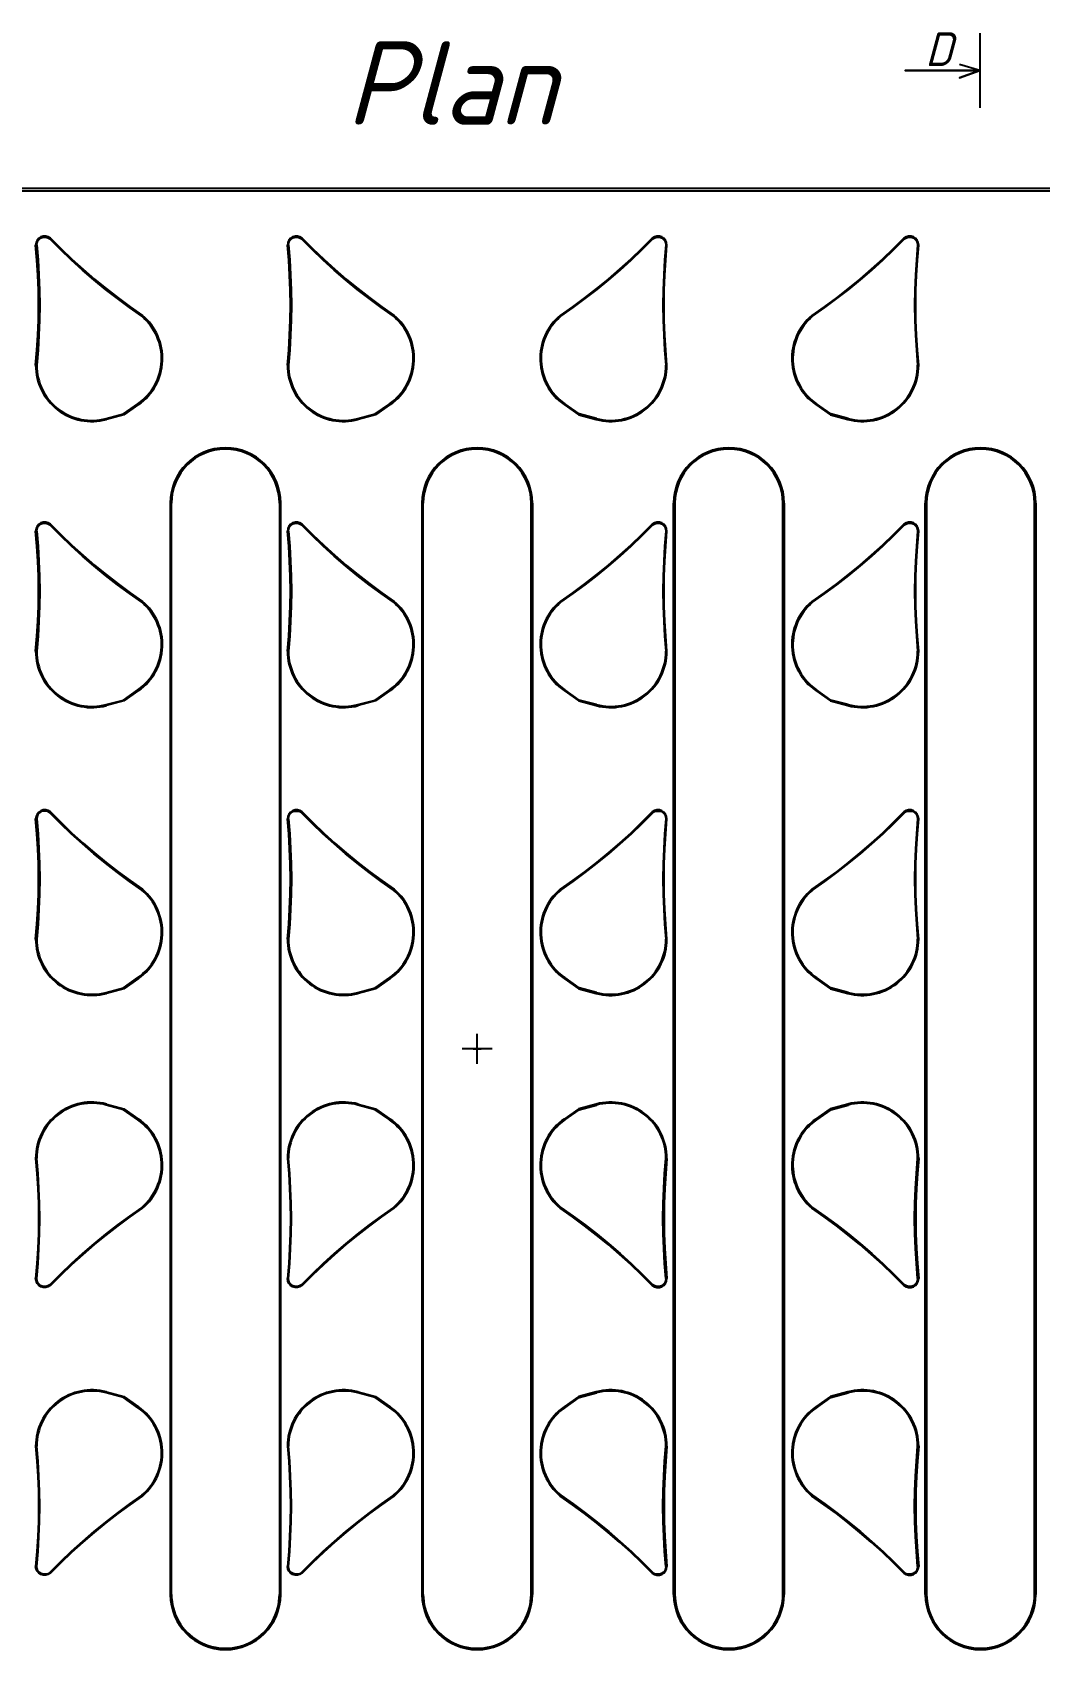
# Model space of a CAD drawing. Header units: millimetres. Extents: x 29006 to 29645, y 5570 to 5801.
# Drawn here: x 29374.6 to 29408.4, y 5623.8 to 5677.9 of the extents above; entities that cross this region are included whole.
import ezdxf

# ---------------------------------------------------------------- set-up
doc = ezdxf.new("R2010")
doc.units = ezdxf.units.MM
doc.styles.add('GOST-2.304_Type-B_italic', font='')
doc.styles.get('GOST-2.304_Type-B_italic').set_extended_font_data('GOST Common', italic=True)

msp = doc.modelspace()

# ---------------------------------------------------------------- linework, layer by layer
at = {"color": 0, "linetype": 'ByBlock'}
for points in [[(29406.389, 5677.898), (29406.389, 5676.648), (29403.889, 5676.648), (29406.389, 5676.648), (29405.708, 5676.407), (29406.389, 5676.648), (29405.708, 5676.851)], [(29406.389, 5677.898), (29406.389, 5675.398)]]:
    msp.add_lwpolyline(points, dxfattribs=at)
at = {"color": 0}
for points in [[(29340.552, 5672.707), (29340.556, 5672.707), (29366.044, 5672.707), (29366.668, 5672.707), (29412.435, 5672.707), (29413.06, 5672.707), (29438.548, 5672.707), (29438.552, 5672.707)], [(29340.64, 5672.619), (29438.464, 5672.619)], [(29374.794, 5670.808), (29374.838, 5670.306), (29374.869, 5669.803), (29374.887, 5669.298), (29374.894, 5668.794), (29374.887, 5668.29), (29374.869, 5667.786), (29374.838, 5667.282), (29374.794, 5666.78), (29374.758, 5666.782), (29374.802, 5667.284), (29374.834, 5667.787), (29374.852, 5668.29), (29374.859, 5668.794), (29374.852, 5669.298), (29374.834, 5669.802), (29374.802, 5670.305), (29374.758, 5670.807)], [(29375.253, 5671.037), (29375.61, 5670.681), (29375.974, 5670.334), (29376.348, 5669.996), (29376.73, 5669.667), (29377.12, 5669.348), (29377.518, 5669.038), (29377.924, 5668.739), (29378.337, 5668.45), (29378.315, 5668.422), (29377.902, 5668.711), (29377.496, 5669.011), (29377.098, 5669.321), (29376.708, 5669.64), (29376.325, 5669.969), (29375.951, 5670.307), (29375.586, 5670.655), (29375.229, 5671.012)], [(29383.227, 5670.808), (29383.271, 5670.306), (29383.302, 5669.803), (29383.321, 5669.298), (29383.328, 5668.794), (29383.321, 5668.29), (29383.302, 5667.786), (29383.271, 5667.282), (29383.227, 5666.78), (29383.192, 5666.782), (29383.236, 5667.284), (29383.267, 5667.787), (29383.286, 5668.29), (29383.293, 5668.794), (29383.286, 5669.298), (29383.267, 5669.802), (29383.236, 5670.305), (29383.192, 5670.807)], [(29383.687, 5671.037), (29384.043, 5670.681), (29384.409, 5670.334), (29384.782, 5669.996), (29385.164, 5669.667), (29385.554, 5669.348), (29385.952, 5669.038), (29386.357, 5668.739), (29386.77, 5668.45), (29386.749, 5668.422), (29386.336, 5668.711), (29385.93, 5669.011), (29385.532, 5669.321), (29385.141, 5669.64), (29384.759, 5669.969), (29384.385, 5670.307), (29384.02, 5670.655), (29383.663, 5671.012)], [(29395.417, 5671.037), (29395.061, 5670.681), (29394.695, 5670.334), (29394.322, 5669.996), (29393.94, 5669.667), (29393.55, 5669.348), (29393.152, 5669.038), (29392.746, 5668.739), (29392.334, 5668.45), (29392.355, 5668.422), (29392.768, 5668.711), (29393.174, 5669.011), (29393.572, 5669.321), (29393.962, 5669.64), (29394.345, 5669.969), (29394.719, 5670.307), (29395.084, 5670.655), (29395.441, 5671.012)], [(29395.877, 5670.808), (29395.833, 5670.306), (29395.801, 5669.803), (29395.782, 5669.298), (29395.776, 5668.794), (29395.782, 5668.29), (29395.801, 5667.786), (29395.833, 5667.282), (29395.877, 5666.78), (29395.912, 5666.782), (29395.868, 5667.284), (29395.837, 5667.787), (29395.818, 5668.29), (29395.812, 5668.794), (29395.818, 5669.298), (29395.837, 5669.802), (29395.868, 5670.305), (29395.912, 5670.807)], [(29403.851, 5671.037), (29403.494, 5670.681), (29403.129, 5670.334), (29402.756, 5669.996), (29402.374, 5669.667), (29401.983, 5669.348), (29401.586, 5669.038), (29401.18, 5668.739), (29400.767, 5668.45), (29400.789, 5668.422), (29401.202, 5668.711), (29401.608, 5669.011), (29402.006, 5669.321), (29402.396, 5669.64), (29402.779, 5669.969), (29403.153, 5670.307), (29403.518, 5670.655), (29403.875, 5671.012)], [(29404.31, 5670.808), (29404.267, 5670.306), (29404.235, 5669.803), (29404.216, 5669.298), (29404.21, 5668.794), (29404.216, 5668.29), (29404.235, 5667.786), (29404.267, 5667.282), (29404.31, 5666.78), (29404.345, 5666.782), (29404.302, 5667.284), (29404.27, 5667.787), (29404.251, 5668.29), (29404.245, 5668.794), (29404.251, 5669.298), (29404.27, 5669.802), (29404.302, 5670.305), (29404.345, 5670.807)], [(29377.698, 5665.149), (29377.713, 5665.117), (29377.131, 5664.961), (29377.122, 5664.995), (29377.698, 5665.149), (29378.186, 5665.491), (29378.206, 5665.463), (29377.713, 5665.117)], [(29386.131, 5665.149), (29386.146, 5665.117), (29385.565, 5664.961), (29385.555, 5664.995), (29386.131, 5665.149), (29386.62, 5665.491), (29386.64, 5665.463), (29386.146, 5665.117)], [(29392.973, 5665.149), (29392.957, 5665.117), (29393.539, 5664.961), (29393.549, 5664.995), (29392.973, 5665.149), (29392.484, 5665.491), (29392.464, 5665.463), (29392.957, 5665.117)], [(29401.406, 5665.149), (29401.391, 5665.117), (29401.973, 5664.961), (29401.982, 5664.995), (29401.406, 5665.149), (29400.918, 5665.491), (29400.898, 5665.463), (29401.391, 5665.117)], [(29374.794, 5661.229), (29374.838, 5660.727), (29374.869, 5660.224), (29374.887, 5659.719), (29374.894, 5659.215), (29374.887, 5658.711), (29374.869, 5658.207), (29374.838, 5657.703), (29374.794, 5657.201), (29374.758, 5657.203), (29374.802, 5657.705), (29374.834, 5658.208), (29374.852, 5658.711), (29374.859, 5659.215), (29374.852, 5659.719), (29374.834, 5660.223), (29374.802, 5660.726), (29374.758, 5661.228)], [(29375.253, 5661.459), (29375.61, 5661.102), (29375.974, 5660.755), (29376.348, 5660.417), (29376.73, 5660.088), (29377.12, 5659.769), (29377.518, 5659.46), (29377.924, 5659.161), (29378.337, 5658.871), (29378.315, 5658.843), (29377.902, 5659.133), (29377.496, 5659.432), (29377.098, 5659.742), (29376.708, 5660.061), (29376.325, 5660.39), (29375.951, 5660.729), (29375.586, 5661.076), (29375.229, 5661.433)], [(29383.227, 5661.229), (29383.271, 5660.727), (29383.302, 5660.224), (29383.321, 5659.719), (29383.328, 5659.215), (29383.321, 5658.711), (29383.302, 5658.207), (29383.271, 5657.703), (29383.227, 5657.201), (29383.192, 5657.203), (29383.236, 5657.705), (29383.267, 5658.208), (29383.286, 5658.711), (29383.293, 5659.215), (29383.286, 5659.719), (29383.267, 5660.223), (29383.236, 5660.726), (29383.192, 5661.228)], [(29383.687, 5661.459), (29384.043, 5661.102), (29384.409, 5660.755), (29384.782, 5660.417), (29385.164, 5660.088), (29385.554, 5659.769), (29385.952, 5659.46), (29386.357, 5659.161), (29386.77, 5658.871), (29386.749, 5658.843), (29386.336, 5659.133), (29385.93, 5659.432), (29385.532, 5659.742), (29385.141, 5660.061), (29384.759, 5660.39), (29384.385, 5660.729), (29384.02, 5661.076), (29383.663, 5661.433)], [(29395.417, 5661.459), (29395.061, 5661.102), (29394.695, 5660.755), (29394.322, 5660.417), (29393.94, 5660.088), (29393.55, 5659.769), (29393.152, 5659.46), (29392.746, 5659.161), (29392.334, 5658.871), (29392.355, 5658.843), (29392.768, 5659.133), (29393.174, 5659.432), (29393.572, 5659.742), (29393.962, 5660.061), (29394.345, 5660.39), (29394.719, 5660.729), (29395.084, 5661.076), (29395.441, 5661.433)], [(29395.877, 5661.229), (29395.833, 5660.727), (29395.801, 5660.224), (29395.782, 5659.719), (29395.776, 5659.215), (29395.782, 5658.711), (29395.801, 5658.207), (29395.833, 5657.703), (29395.877, 5657.201), (29395.912, 5657.203), (29395.868, 5657.705), (29395.837, 5658.208), (29395.818, 5658.711), (29395.812, 5659.215), (29395.818, 5659.719), (29395.837, 5660.223), (29395.868, 5660.726), (29395.912, 5661.228)], [(29403.851, 5661.459), (29403.494, 5661.102), (29403.129, 5660.755), (29402.756, 5660.417), (29402.374, 5660.088), (29401.983, 5659.769), (29401.586, 5659.46), (29401.18, 5659.161), (29400.767, 5658.871), (29400.789, 5658.843), (29401.202, 5659.133), (29401.608, 5659.432), (29402.006, 5659.742), (29402.396, 5660.061), (29402.779, 5660.39), (29403.153, 5660.729), (29403.518, 5661.076), (29403.875, 5661.433)], [(29404.31, 5661.229), (29404.267, 5660.727), (29404.235, 5660.224), (29404.216, 5659.719), (29404.21, 5659.215), (29404.216, 5658.711), (29404.235, 5658.207), (29404.267, 5657.703), (29404.31, 5657.201), (29404.345, 5657.203), (29404.302, 5657.705), (29404.27, 5658.208), (29404.251, 5658.711), (29404.245, 5659.215), (29404.251, 5659.719), (29404.27, 5660.223), (29404.302, 5660.726), (29404.345, 5661.228)], [(29377.698, 5655.57), (29377.713, 5655.538), (29377.131, 5655.382), (29377.122, 5655.416), (29377.698, 5655.57), (29378.186, 5655.913), (29378.206, 5655.884), (29377.713, 5655.538)], [(29386.131, 5655.57), (29386.146, 5655.538), (29385.565, 5655.382), (29385.555, 5655.416), (29386.131, 5655.57), (29386.62, 5655.913), (29386.64, 5655.884), (29386.146, 5655.538)], [(29392.973, 5655.57), (29392.957, 5655.538), (29393.539, 5655.382), (29393.549, 5655.416), (29392.973, 5655.57), (29392.484, 5655.913), (29392.464, 5655.884), (29392.957, 5655.538)], [(29401.406, 5655.57), (29401.391, 5655.538), (29401.973, 5655.382), (29401.982, 5655.416), (29401.406, 5655.57), (29400.918, 5655.913), (29400.898, 5655.884), (29401.391, 5655.538)], [(29375.229, 5651.794), (29375.253, 5651.82), (29375.181, 5651.865), (29375.099, 5651.888), (29375.014, 5651.887), (29374.932, 5651.862), (29374.861, 5651.816), (29374.806, 5651.751), (29374.77, 5651.674), (29374.758, 5651.589), (29374.794, 5651.591)], [(29375.253, 5651.82), (29375.61, 5651.464), (29375.974, 5651.116), (29376.348, 5650.778), (29376.73, 5650.45), (29377.12, 5650.13), (29377.518, 5649.821), (29377.924, 5649.522), (29378.337, 5649.233), (29378.315, 5649.205), (29377.902, 5649.494), (29377.496, 5649.794), (29377.098, 5650.103), (29376.708, 5650.423), (29376.325, 5650.752), (29375.951, 5651.09), (29375.586, 5651.438), (29375.229, 5651.794), (29375.166, 5651.833), (29375.094, 5651.853), (29375.019, 5651.852), (29374.947, 5651.831), (29374.884, 5651.79), (29374.836, 5651.733), (29374.805, 5651.665), (29374.794, 5651.591), (29374.838, 5651.088), (29374.869, 5650.585), (29374.887, 5650.081), (29374.894, 5649.577), (29374.887, 5649.072), (29374.869, 5648.568), (29374.838, 5648.065), (29374.794, 5647.562), (29374.758, 5647.564), (29374.802, 5648.066), (29374.834, 5648.569), (29374.852, 5649.073), (29374.859, 5649.577), (29374.852, 5650.081), (29374.834, 5650.584), (29374.802, 5651.087), (29374.758, 5651.589)], [(29383.687, 5651.82), (29384.043, 5651.464), (29384.409, 5651.116), (29384.782, 5650.778), (29385.164, 5650.45), (29385.554, 5650.13), (29385.952, 5649.821), (29386.357, 5649.522), (29386.77, 5649.233), (29386.749, 5649.205), (29386.336, 5649.494), (29385.93, 5649.794), (29385.532, 5650.103), (29385.141, 5650.423), (29384.759, 5650.752), (29384.385, 5651.09), (29384.02, 5651.438), (29383.663, 5651.794)], [(29395.417, 5651.82), (29395.061, 5651.464), (29394.695, 5651.116), (29394.322, 5650.778), (29393.94, 5650.45), (29393.55, 5650.13), (29393.152, 5649.821), (29392.746, 5649.522), (29392.334, 5649.233), (29392.355, 5649.205), (29392.768, 5649.494), (29393.174, 5649.794), (29393.572, 5650.103), (29393.962, 5650.423), (29394.345, 5650.752), (29394.719, 5651.09), (29395.084, 5651.438), (29395.441, 5651.794)], [(29403.851, 5651.82), (29403.494, 5651.464), (29403.129, 5651.116), (29402.756, 5650.778), (29402.374, 5650.45), (29401.983, 5650.13), (29401.586, 5649.821), (29401.18, 5649.522), (29400.767, 5649.233), (29400.789, 5649.205), (29401.202, 5649.494), (29401.608, 5649.794), (29402.006, 5650.103), (29402.396, 5650.423), (29402.779, 5650.752), (29403.153, 5651.09), (29403.518, 5651.438), (29403.875, 5651.794), (29403.938, 5651.833), (29404.01, 5651.853), (29404.085, 5651.852), (29404.157, 5651.831), (29404.219, 5651.79), (29404.268, 5651.733), (29404.299, 5651.665), (29404.31, 5651.591), (29404.267, 5651.088), (29404.235, 5650.585), (29404.216, 5650.081), (29404.21, 5649.577), (29404.216, 5649.072), (29404.235, 5648.568), (29404.267, 5648.065), (29404.31, 5647.562), (29404.345, 5647.564), (29404.302, 5648.066), (29404.27, 5648.569), (29404.251, 5649.073), (29404.245, 5649.577), (29404.251, 5650.081), (29404.27, 5650.584), (29404.302, 5651.087), (29404.345, 5651.589)], [(29404.31, 5651.591), (29404.345, 5651.589), (29404.333, 5651.674), (29404.298, 5651.751), (29404.243, 5651.816), (29404.172, 5651.862), (29404.09, 5651.887), (29404.005, 5651.888), (29403.923, 5651.865), (29403.851, 5651.82), (29403.875, 5651.794)], [(29383.227, 5651.591), (29383.271, 5651.088), (29383.302, 5650.585), (29383.321, 5650.081), (29383.328, 5649.577), (29383.321, 5649.072), (29383.302, 5648.568), (29383.271, 5648.065), (29383.227, 5647.562), (29383.192, 5647.564), (29383.236, 5648.066), (29383.267, 5648.569), (29383.286, 5649.073), (29383.293, 5649.577), (29383.286, 5650.081), (29383.267, 5650.584), (29383.236, 5651.087), (29383.192, 5651.589)], [(29395.877, 5651.591), (29395.833, 5651.088), (29395.801, 5650.585), (29395.782, 5650.081), (29395.776, 5649.577), (29395.782, 5649.072), (29395.801, 5648.568), (29395.833, 5648.065), (29395.877, 5647.562), (29395.912, 5647.564), (29395.868, 5648.066), (29395.837, 5648.569), (29395.818, 5649.073), (29395.812, 5649.577), (29395.818, 5650.081), (29395.837, 5650.584), (29395.868, 5651.087), (29395.912, 5651.589)], [(29377.698, 5645.932), (29377.713, 5645.9), (29377.131, 5645.744), (29377.122, 5645.778), (29377.698, 5645.932), (29378.186, 5646.274), (29378.206, 5646.245), (29377.713, 5645.9)], [(29386.131, 5645.932), (29386.146, 5645.9), (29385.565, 5645.744), (29385.555, 5645.778), (29386.131, 5645.932), (29386.62, 5646.274), (29386.64, 5646.245), (29386.146, 5645.9)], [(29392.973, 5645.932), (29392.957, 5645.9), (29393.539, 5645.744), (29393.549, 5645.778), (29392.973, 5645.932), (29392.484, 5646.274), (29392.464, 5646.245), (29392.957, 5645.9)], [(29401.406, 5645.932), (29401.391, 5645.9), (29401.973, 5645.744), (29401.982, 5645.778), (29401.406, 5645.932), (29400.918, 5646.274), (29400.898, 5646.245), (29401.391, 5645.9)], [(29389.552, 5643.39), (29389.552, 5644.394)], [(29390.054, 5643.892), (29389.05, 5643.892)], [(29389.552, 5643.892), (29389.552, 5643.892)], [(29377.698, 5641.851), (29377.713, 5641.884), (29378.206, 5641.538), (29378.186, 5641.509), (29377.698, 5641.851), (29377.122, 5642.006), (29377.131, 5642.04), (29377.713, 5641.884)], [(29386.131, 5641.851), (29386.146, 5641.884), (29386.64, 5641.538), (29386.62, 5641.509), (29386.131, 5641.851), (29385.555, 5642.006), (29385.565, 5642.04), (29386.146, 5641.884)], [(29392.973, 5641.851), (29392.957, 5641.884), (29392.464, 5641.538), (29392.484, 5641.509), (29392.973, 5641.851), (29393.549, 5642.006), (29393.539, 5642.04), (29392.957, 5641.884)], [(29401.406, 5641.851), (29400.918, 5641.509), (29400.898, 5641.538), (29401.391, 5641.884)], [(29395.877, 5636.192), (29395.833, 5636.695), (29395.801, 5637.198), (29395.782, 5637.702), (29395.776, 5638.207), (29395.782, 5638.711), (29395.801, 5639.215), (29395.833, 5639.718), (29395.877, 5640.221), (29395.912, 5640.219), (29395.868, 5639.717), (29395.837, 5639.214), (29395.818, 5638.71), (29395.812, 5638.207), (29395.818, 5637.703), (29395.837, 5637.199), (29395.868, 5636.696), (29395.912, 5636.194), (29395.877, 5636.192), (29395.866, 5636.118), (29395.835, 5636.05), (29395.786, 5635.994), (29395.723, 5635.953), (29395.651, 5635.931), (29395.577, 5635.93), (29395.504, 5635.95), (29395.441, 5635.989), (29395.417, 5635.963), (29395.061, 5636.32), (29394.695, 5636.667), (29394.322, 5637.005), (29393.94, 5637.334), (29393.55, 5637.653), (29393.152, 5637.962), (29392.746, 5638.262), (29392.334, 5638.551), (29392.355, 5638.579), (29392.768, 5638.289), (29393.174, 5637.99), (29393.572, 5637.68), (29393.962, 5637.361), (29394.345, 5637.032), (29394.719, 5636.693), (29395.084, 5636.346), (29395.441, 5635.989)], [(29404.31, 5636.192), (29404.267, 5636.695), (29404.235, 5637.198), (29404.216, 5637.702), (29404.21, 5638.207), (29404.216, 5638.711), (29404.235, 5639.215), (29404.267, 5639.718), (29404.31, 5640.221), (29404.345, 5640.219), (29404.302, 5639.717), (29404.27, 5639.214), (29404.251, 5638.71), (29404.245, 5638.207), (29404.251, 5637.703), (29404.27, 5637.199), (29404.302, 5636.696), (29404.345, 5636.194), (29404.31, 5636.192), (29404.299, 5636.118), (29404.268, 5636.05), (29404.219, 5635.994), (29404.157, 5635.953), (29404.085, 5635.931), (29404.01, 5635.93), (29403.938, 5635.95), (29403.875, 5635.989), (29403.851, 5635.963), (29403.494, 5636.32), (29403.129, 5636.667), (29402.756, 5637.005), (29402.374, 5637.334), (29401.983, 5637.653), (29401.586, 5637.962), (29401.18, 5638.262), (29400.767, 5638.551), (29400.789, 5638.579), (29401.202, 5638.289), (29401.608, 5637.99), (29402.006, 5637.68), (29402.396, 5637.361), (29402.779, 5637.032), (29403.153, 5636.693), (29403.518, 5636.346), (29403.875, 5635.989)], [(29375.229, 5635.989), (29375.253, 5635.963), (29375.61, 5636.32), (29375.974, 5636.667), (29376.348, 5637.005), (29376.73, 5637.334), (29377.12, 5637.653), (29377.518, 5637.962), (29377.924, 5638.262), (29378.337, 5638.551), (29378.315, 5638.579), (29377.902, 5638.289), (29377.496, 5637.99), (29377.098, 5637.68), (29376.708, 5637.361), (29376.325, 5637.032), (29375.951, 5636.693), (29375.586, 5636.346), (29375.229, 5635.989), (29375.166, 5635.95), (29375.094, 5635.93), (29375.019, 5635.931), (29374.947, 5635.953), (29374.884, 5635.994), (29374.836, 5636.05), (29374.805, 5636.118), (29374.794, 5636.192)], [(29383.663, 5635.989), (29383.687, 5635.963), (29384.043, 5636.32), (29384.409, 5636.667), (29384.782, 5637.005), (29385.164, 5637.334), (29385.554, 5637.653), (29385.952, 5637.962), (29386.357, 5638.262), (29386.77, 5638.551), (29386.749, 5638.579), (29386.336, 5638.289), (29385.93, 5637.99), (29385.532, 5637.68), (29385.141, 5637.361), (29384.759, 5637.032), (29384.385, 5636.693), (29384.02, 5636.346), (29383.663, 5635.989), (29383.599, 5635.95), (29383.527, 5635.93), (29383.452, 5635.931), (29383.381, 5635.953), (29383.318, 5635.994), (29383.269, 5636.05), (29383.238, 5636.118), (29383.227, 5636.192)], [(29375.253, 5635.963), (29375.181, 5635.918), (29375.099, 5635.895), (29375.014, 5635.896), (29374.932, 5635.921), (29374.861, 5635.968), (29374.806, 5636.032), (29374.77, 5636.11), (29374.758, 5636.194)], [(29383.687, 5635.963), (29383.614, 5635.918), (29383.533, 5635.895), (29383.448, 5635.896), (29383.366, 5635.921), (29383.295, 5635.968), (29383.239, 5636.032), (29383.204, 5636.11), (29383.192, 5636.194)], [(29395.417, 5635.963), (29395.489, 5635.918), (29395.571, 5635.895), (29395.656, 5635.896), (29395.738, 5635.921), (29395.809, 5635.968), (29395.865, 5636.032), (29395.9, 5636.11), (29395.912, 5636.194)], [(29403.851, 5635.963), (29403.923, 5635.918), (29404.005, 5635.895), (29404.09, 5635.896), (29404.172, 5635.921), (29404.243, 5635.968), (29404.298, 5636.032), (29404.333, 5636.11), (29404.345, 5636.194)], [(29377.698, 5632.213), (29377.713, 5632.245), (29378.206, 5631.9), (29378.186, 5631.871), (29377.698, 5632.213), (29377.122, 5632.367), (29377.131, 5632.401), (29377.713, 5632.245)], [(29386.131, 5632.213), (29386.146, 5632.245), (29386.64, 5631.9), (29386.62, 5631.871), (29386.131, 5632.213), (29385.555, 5632.367), (29385.565, 5632.401), (29386.146, 5632.245)], [(29392.973, 5632.213), (29392.957, 5632.245), (29392.464, 5631.9), (29392.484, 5631.871), (29392.973, 5632.213), (29393.549, 5632.367), (29393.539, 5632.401), (29392.957, 5632.245)], [(29401.406, 5632.213), (29401.391, 5632.245), (29400.898, 5631.9), (29400.918, 5631.871), (29401.406, 5632.213), (29401.982, 5632.367), (29401.973, 5632.401), (29401.391, 5632.245)], [(29395.877, 5626.554), (29395.833, 5627.056), (29395.801, 5627.56), (29395.782, 5628.064), (29395.776, 5628.568), (29395.782, 5629.072), (29395.801, 5629.576), (29395.833, 5630.08), (29395.877, 5630.582), (29395.912, 5630.581), (29395.868, 5630.079), (29395.837, 5629.576), (29395.818, 5629.072), (29395.812, 5628.568), (29395.818, 5628.064), (29395.837, 5627.56), (29395.868, 5627.057), (29395.912, 5626.556), (29395.877, 5626.554), (29395.866, 5626.48), (29395.835, 5626.412), (29395.786, 5626.355), (29395.723, 5626.314), (29395.651, 5626.293), (29395.577, 5626.292), (29395.504, 5626.311), (29395.441, 5626.35), (29395.417, 5626.325), (29395.061, 5626.681), (29394.695, 5627.028), (29394.322, 5627.367), (29393.94, 5627.695), (29393.55, 5628.014), (29393.152, 5628.324), (29392.746, 5628.623), (29392.334, 5628.912), (29392.355, 5628.94), (29392.768, 5628.651), (29393.174, 5628.351), (29393.572, 5628.042), (29393.962, 5627.722), (29394.345, 5627.393), (29394.719, 5627.055), (29395.084, 5626.707), (29395.441, 5626.35)], [(29404.31, 5626.554), (29404.267, 5627.056), (29404.235, 5627.56), (29404.216, 5628.064), (29404.21, 5628.568), (29404.216, 5629.072), (29404.235, 5629.576), (29404.267, 5630.08), (29404.31, 5630.582), (29404.345, 5630.581), (29404.302, 5630.079), (29404.27, 5629.576), (29404.251, 5629.072), (29404.245, 5628.568), (29404.251, 5628.064), (29404.27, 5627.56), (29404.302, 5627.057), (29404.345, 5626.556), (29404.31, 5626.554), (29404.299, 5626.48), (29404.268, 5626.412), (29404.219, 5626.355), (29404.157, 5626.314), (29404.085, 5626.293), (29404.01, 5626.292), (29403.938, 5626.311), (29403.875, 5626.35), (29403.851, 5626.325), (29403.494, 5626.681), (29403.129, 5627.028), (29402.756, 5627.367), (29402.374, 5627.695), (29401.983, 5628.014), (29401.586, 5628.324), (29401.18, 5628.623), (29400.767, 5628.912), (29400.789, 5628.94), (29401.202, 5628.651), (29401.608, 5628.351), (29402.006, 5628.042), (29402.396, 5627.722), (29402.779, 5627.393), (29403.153, 5627.055), (29403.518, 5626.707), (29403.875, 5626.35)], [(29375.229, 5626.35), (29375.253, 5626.325), (29375.61, 5626.681), (29375.974, 5627.028), (29376.348, 5627.367), (29376.73, 5627.695), (29377.12, 5628.014), (29377.518, 5628.324), (29377.924, 5628.623), (29378.337, 5628.912), (29378.315, 5628.94), (29377.902, 5628.651), (29377.496, 5628.351), (29377.098, 5628.042), (29376.708, 5627.722), (29376.325, 5627.393), (29375.951, 5627.055), (29375.586, 5626.707), (29375.229, 5626.35), (29375.166, 5626.311), (29375.094, 5626.292), (29375.019, 5626.293), (29374.947, 5626.314), (29374.884, 5626.355), (29374.836, 5626.412), (29374.805, 5626.48), (29374.794, 5626.554)], [(29383.663, 5626.35), (29383.687, 5626.325), (29384.043, 5626.681), (29384.409, 5627.028), (29384.782, 5627.367), (29385.164, 5627.695), (29385.554, 5628.014), (29385.952, 5628.324), (29386.357, 5628.623), (29386.77, 5628.912), (29386.749, 5628.94), (29386.336, 5628.651), (29385.93, 5628.351), (29385.532, 5628.042), (29385.141, 5627.722), (29384.759, 5627.393), (29384.385, 5627.055), (29384.02, 5626.707), (29383.663, 5626.35), (29383.599, 5626.311), (29383.527, 5626.292), (29383.452, 5626.293), (29383.381, 5626.314), (29383.318, 5626.355), (29383.269, 5626.412), (29383.238, 5626.48), (29383.227, 5626.554)], [(29375.253, 5626.325), (29375.181, 5626.28), (29375.099, 5626.257), (29375.014, 5626.258), (29374.932, 5626.282), (29374.861, 5626.329), (29374.806, 5626.394), (29374.77, 5626.471), (29374.758, 5626.556)], [(29383.687, 5626.325), (29383.614, 5626.28), (29383.533, 5626.257), (29383.448, 5626.258), (29383.366, 5626.282), (29383.295, 5626.329), (29383.239, 5626.394), (29383.204, 5626.471), (29383.192, 5626.556)], [(29395.417, 5626.325), (29395.489, 5626.28), (29395.571, 5626.257), (29395.656, 5626.258), (29395.738, 5626.282), (29395.809, 5626.329), (29395.865, 5626.394), (29395.9, 5626.471), (29395.912, 5626.556)], [(29403.851, 5626.325), (29403.923, 5626.28), (29404.005, 5626.257), (29404.09, 5626.258), (29404.172, 5626.282), (29404.243, 5626.329), (29404.298, 5626.394), (29404.333, 5626.471), (29404.345, 5626.556)]]:
    msp.add_lwpolyline(points, dxfattribs=at)
for points in [[(29374.758, 5670.807), (29374.794, 5670.808), (29374.805, 5670.882), (29374.836, 5670.95), (29374.884, 5671.007), (29374.947, 5671.048), (29375.019, 5671.07), (29375.094, 5671.071), (29375.166, 5671.051), (29375.229, 5671.012), (29375.253, 5671.037), (29375.181, 5671.082), (29375.099, 5671.105), (29375.014, 5671.104), (29374.932, 5671.08), (29374.861, 5671.033), (29374.806, 5670.969), (29374.77, 5670.891)], [(29383.192, 5670.807), (29383.227, 5670.808), (29383.238, 5670.882), (29383.269, 5670.95), (29383.318, 5671.007), (29383.381, 5671.048), (29383.452, 5671.07), (29383.527, 5671.071), (29383.599, 5671.051), (29383.663, 5671.012), (29383.687, 5671.037), (29383.614, 5671.082), (29383.533, 5671.105), (29383.448, 5671.104), (29383.366, 5671.08), (29383.295, 5671.033), (29383.239, 5670.969), (29383.204, 5670.891)], [(29395.912, 5670.807), (29395.9, 5670.891), (29395.865, 5670.969), (29395.809, 5671.033), (29395.738, 5671.08), (29395.656, 5671.104), (29395.571, 5671.105), (29395.489, 5671.082), (29395.417, 5671.037), (29395.441, 5671.012), (29395.504, 5671.051), (29395.577, 5671.071), (29395.651, 5671.07), (29395.723, 5671.048), (29395.786, 5671.007), (29395.835, 5670.95), (29395.866, 5670.882), (29395.877, 5670.808)], [(29404.345, 5670.807), (29404.333, 5670.891), (29404.298, 5670.969), (29404.243, 5671.033), (29404.172, 5671.08), (29404.09, 5671.104), (29404.005, 5671.105), (29403.923, 5671.082), (29403.851, 5671.037), (29403.875, 5671.012), (29403.938, 5671.051), (29404.01, 5671.071), (29404.085, 5671.07), (29404.157, 5671.048), (29404.219, 5671.007), (29404.268, 5670.95), (29404.299, 5670.882), (29404.31, 5670.808)], [(29379.311, 5625.619), (29379.311, 5662.165), (29379.267, 5662.165), (29379.267, 5625.619)], [(29382.926, 5662.165), (29382.926, 5625.619), (29382.969, 5625.619), (29382.969, 5662.165)], [(29387.745, 5625.619), (29387.745, 5662.165), (29387.701, 5662.165), (29387.701, 5625.619)], [(29391.359, 5625.619), (29391.359, 5662.165), (29391.403, 5662.165), (29391.403, 5625.619)], [(29396.178, 5662.165), (29396.178, 5625.619), (29396.135, 5625.619), (29396.135, 5662.165)], [(29399.793, 5625.619), (29399.793, 5662.165), (29399.837, 5662.165), (29399.837, 5625.619)], [(29404.612, 5625.619), (29404.568, 5625.619), (29404.568, 5662.165), (29404.612, 5662.165)], [(29408.227, 5625.619), (29408.227, 5662.165), (29408.27, 5662.165), (29408.27, 5625.619)], [(29374.758, 5661.228), (29374.794, 5661.229), (29374.805, 5661.303), (29374.836, 5661.371), (29374.884, 5661.428), (29374.947, 5661.469), (29375.019, 5661.491), (29375.094, 5661.492), (29375.166, 5661.472), (29375.229, 5661.433), (29375.253, 5661.459), (29375.181, 5661.504), (29375.099, 5661.527), (29375.014, 5661.526), (29374.932, 5661.501), (29374.861, 5661.454), (29374.806, 5661.39), (29374.77, 5661.312)], [(29383.192, 5661.228), (29383.227, 5661.229), (29383.238, 5661.303), (29383.269, 5661.371), (29383.318, 5661.428), (29383.381, 5661.469), (29383.452, 5661.491), (29383.527, 5661.492), (29383.599, 5661.472), (29383.663, 5661.433), (29383.687, 5661.459), (29383.614, 5661.504), (29383.533, 5661.527), (29383.448, 5661.526), (29383.366, 5661.501), (29383.295, 5661.454), (29383.239, 5661.39), (29383.204, 5661.312)], [(29395.912, 5661.228), (29395.9, 5661.312), (29395.865, 5661.39), (29395.809, 5661.454), (29395.738, 5661.501), (29395.656, 5661.526), (29395.571, 5661.527), (29395.489, 5661.504), (29395.417, 5661.459), (29395.441, 5661.433), (29395.504, 5661.472), (29395.577, 5661.492), (29395.651, 5661.491), (29395.723, 5661.469), (29395.786, 5661.428), (29395.835, 5661.371), (29395.866, 5661.303), (29395.877, 5661.229)], [(29404.345, 5661.228), (29404.333, 5661.312), (29404.298, 5661.39), (29404.243, 5661.454), (29404.172, 5661.501), (29404.09, 5661.526), (29404.005, 5661.527), (29403.923, 5661.504), (29403.851, 5661.459), (29403.875, 5661.433), (29403.938, 5661.472), (29404.01, 5661.492), (29404.085, 5661.491), (29404.157, 5661.469), (29404.219, 5661.428), (29404.268, 5661.371), (29404.299, 5661.303), (29404.31, 5661.229)], [(29383.192, 5651.589), (29383.227, 5651.591), (29383.238, 5651.665), (29383.269, 5651.733), (29383.318, 5651.79), (29383.381, 5651.831), (29383.452, 5651.852), (29383.527, 5651.853), (29383.599, 5651.833), (29383.663, 5651.794), (29383.687, 5651.82), (29383.614, 5651.865), (29383.533, 5651.888), (29383.448, 5651.887), (29383.366, 5651.862), (29383.295, 5651.816), (29383.239, 5651.751), (29383.204, 5651.674)], [(29395.912, 5651.589), (29395.9, 5651.674), (29395.865, 5651.751), (29395.809, 5651.816), (29395.738, 5651.862), (29395.656, 5651.887), (29395.571, 5651.888), (29395.489, 5651.865), (29395.417, 5651.82), (29395.441, 5651.794), (29395.504, 5651.833), (29395.577, 5651.853), (29395.651, 5651.852), (29395.723, 5651.831), (29395.786, 5651.79), (29395.835, 5651.733), (29395.866, 5651.665), (29395.877, 5651.591)], [(29389.552, 5643.892), (29389.69, 5643.892), (29389.414, 5643.892)], [(29401.391, 5641.884), (29401.406, 5641.851), (29401.982, 5642.006), (29401.973, 5642.04)], [(29374.758, 5640.219), (29374.802, 5639.717), (29374.834, 5639.214), (29374.852, 5638.71), (29374.859, 5638.207), (29374.852, 5637.703), (29374.834, 5637.199), (29374.802, 5636.696), (29374.758, 5636.194), (29374.794, 5636.192), (29374.838, 5636.695), (29374.869, 5637.198), (29374.887, 5637.702), (29374.894, 5638.207), (29374.887, 5638.711), (29374.869, 5639.215), (29374.838, 5639.718), (29374.794, 5640.221)], [(29383.192, 5640.219), (29383.236, 5639.717), (29383.267, 5639.214), (29383.286, 5638.71), (29383.293, 5638.207), (29383.286, 5637.703), (29383.267, 5637.199), (29383.236, 5636.696), (29383.192, 5636.194), (29383.227, 5636.192), (29383.271, 5636.695), (29383.302, 5637.198), (29383.321, 5637.702), (29383.328, 5638.207), (29383.321, 5638.711), (29383.302, 5639.215), (29383.271, 5639.718), (29383.227, 5640.221)], [(29374.758, 5630.581), (29374.802, 5630.079), (29374.834, 5629.576), (29374.852, 5629.072), (29374.859, 5628.568), (29374.852, 5628.064), (29374.834, 5627.56), (29374.802, 5627.057), (29374.758, 5626.556), (29374.794, 5626.554), (29374.838, 5627.056), (29374.869, 5627.56), (29374.887, 5628.064), (29374.894, 5628.568), (29374.887, 5629.072), (29374.869, 5629.576), (29374.838, 5630.08), (29374.794, 5630.582)], [(29383.192, 5630.581), (29383.236, 5630.079), (29383.267, 5629.576), (29383.286, 5629.072), (29383.293, 5628.568), (29383.286, 5628.064), (29383.267, 5627.56), (29383.236, 5627.057), (29383.192, 5626.556), (29383.227, 5626.554), (29383.271, 5627.056), (29383.302, 5627.56), (29383.321, 5628.064), (29383.328, 5628.568), (29383.321, 5629.072), (29383.302, 5629.576), (29383.271, 5630.08), (29383.227, 5630.582)]]:
    msp.add_lwpolyline(points, close=True, dxfattribs=at)
for centre, radius, start, end in [((29377.125, 5667.006), 1.849, 305.0015, 49.9466), ((29377.125, 5667.006), 1.885, 305.0118, 49.9914), ((29385.559, 5667.006), 1.849, 305.0015, 49.9466), ((29385.559, 5667.006), 1.885, 305.0118, 49.9914), ((29393.544, 5667.006), 1.884, 129.9867, 235.0101), ((29393.545, 5667.006), 1.849, 130.0534, 234.9985), ((29401.978, 5667.006), 1.884, 129.9867, 235.0101), ((29401.979, 5667.006), 1.849, 130.0534, 234.9985), ((29376.643, 5666.782), 1.885, 179.9999, 285.0036), ((29376.643, 5666.782), 1.849, 180.0506, 285.0003), ((29385.077, 5666.782), 1.885, 179.9999, 285.0036), ((29385.077, 5666.782), 1.849, 180.0506, 285.0003), ((29394.027, 5666.781), 1.884, 254.9881, 0.0167), ((29394.027, 5666.782), 1.849, 254.9997, 359.9494), ((29402.461, 5666.781), 1.884, 254.9881, 0.0167), ((29402.461, 5666.782), 1.849, 254.9997, 359.9494), ((29381.118, 5662.165), 1.851, 0, 180), ((29381.118, 5662.165), 1.807, 0.006, 179.994), ((29389.552, 5662.165), 1.851, 0, 180), ((29389.552, 5662.165), 1.807, 0.006, 179.994), ((29397.986, 5662.165), 1.851, 0, 180), ((29397.986, 5662.165), 1.807, 0.006, 179.994), ((29406.419, 5662.165), 1.851, 0, 180), ((29406.419, 5662.165), 1.807, 0.006, 179.994), ((29377.125, 5657.428), 1.849, 305.0015, 49.9466), ((29377.125, 5657.428), 1.885, 305.0118, 49.9914), ((29385.559, 5657.428), 1.849, 305.0015, 49.9466), ((29385.559, 5657.428), 1.885, 305.0118, 49.9914), ((29393.544, 5657.428), 1.884, 129.9867, 235.0101), ((29393.545, 5657.428), 1.849, 130.0534, 234.9985), ((29401.978, 5657.428), 1.884, 129.9867, 235.0101), ((29401.979, 5657.428), 1.849, 130.0534, 234.9985), ((29376.643, 5657.203), 1.885, 179.9999, 285.0036), ((29376.643, 5657.203), 1.849, 180.0506, 285.0003), ((29385.077, 5657.203), 1.885, 179.9999, 285.0036), ((29385.077, 5657.203), 1.849, 180.0506, 285.0003), ((29394.027, 5657.202), 1.884, 254.9881, 0.0167), ((29394.027, 5657.203), 1.849, 254.9997, 359.9494), ((29402.461, 5657.202), 1.884, 254.9881, 0.0167), ((29402.461, 5657.203), 1.849, 254.9997, 359.9494), ((29377.125, 5647.789), 1.85, 305.0091, 49.9397), ((29377.124, 5647.789), 1.885, 305.0192, 49.9846), ((29385.559, 5647.789), 1.85, 305.0091, 49.9397), ((29385.558, 5647.789), 1.885, 305.0192, 49.9846), ((29393.545, 5647.789), 1.885, 129.9935, 235.0027), ((29393.545, 5647.789), 1.85, 130.0603, 234.9909), ((29401.979, 5647.789), 1.885, 129.9935, 235.0027), ((29401.979, 5647.789), 1.85, 130.0603, 234.9909), ((29376.643, 5647.565), 1.885, 180.016, 284.9875), ((29376.643, 5647.564), 1.849, 180.0506, 285.0003), ((29385.077, 5647.565), 1.885, 180.016, 284.9875), ((29385.077, 5647.564), 1.849, 180.0506, 285.0003), ((29394.027, 5647.564), 1.885, 255.0042, 0.0006), ((29394.027, 5647.564), 1.849, 254.9997, 359.9494), ((29402.461, 5647.564), 1.885, 255.0042, 0.0006), ((29402.461, 5647.564), 1.849, 254.9997, 359.9494), ((29376.643, 5640.219), 1.885, 74.9964, 179.9893), ((29376.643, 5640.22), 1.849, 74.9833, 179.9548), ((29385.077, 5640.219), 1.885, 74.9964, 179.9893), ((29385.076, 5640.22), 1.849, 74.9833, 179.9548), ((29394.027, 5640.219), 1.884, 359.9941, 105.0119), ((29394.028, 5640.22), 1.849, 0.0452, 105.0167), ((29402.461, 5640.219), 1.884, 359.9941, 105.0119), ((29402.461, 5640.22), 1.849, 0.0452, 105.0167), ((29377.125, 5639.994), 1.849, 310.0534, 54.9985), ((29377.125, 5639.994), 1.885, 310.0086, 54.9882), ((29385.559, 5639.994), 1.849, 310.0534, 54.9985), ((29385.559, 5639.994), 1.885, 310.0086, 54.9882), ((29393.544, 5639.994), 1.884, 124.9899, 230.0133), ((29393.545, 5639.994), 1.849, 125.0015, 229.9466), ((29401.978, 5639.994), 1.884, 124.9899, 230.0133), ((29401.979, 5639.994), 1.849, 125.0015, 229.9466), ((29376.643, 5630.58), 1.885, 75.0125, 179.984), ((29376.643, 5630.581), 1.849, 74.9997, 179.9494), ((29385.077, 5630.58), 1.885, 75.0125, 179.984), ((29385.077, 5630.581), 1.849, 74.9997, 179.9494), ((29394.027, 5630.581), 1.885, 359.9994, 104.9958), ((29394.027, 5630.581), 1.849, 0.0506, 105.0003), ((29402.461, 5630.581), 1.885, 359.9994, 104.9958), ((29402.461, 5630.581), 1.849, 0.0506, 105.0003), ((29377.125, 5630.356), 1.85, 310.0603, 54.9909), ((29377.124, 5630.356), 1.885, 310.0154, 54.9808), ((29385.559, 5630.356), 1.85, 310.0603, 54.9909), ((29385.558, 5630.356), 1.885, 310.0154, 54.9808), ((29393.545, 5630.356), 1.885, 124.9973, 230.0065), ((29393.545, 5630.356), 1.85, 125.0091, 229.9397), ((29401.979, 5630.356), 1.885, 124.9973, 230.0065), ((29401.979, 5630.356), 1.85, 125.0091, 229.9397), ((29381.118, 5625.619), 1.851, 180, 0), ((29381.118, 5625.619), 1.807, 179.9948, 0.0052), ((29389.552, 5625.619), 1.851, 180, 0), ((29389.552, 5625.619), 1.807, 179.9948, 0.0052), ((29397.986, 5625.619), 1.851, 180, 0), ((29397.986, 5625.619), 1.807, 179.9948, 0.0052), ((29406.419, 5625.619), 1.851, 180, 0), ((29406.419, 5625.619), 1.807, 179.9948, 0.0052)]:
    msp.add_arc(centre, radius, start, end, dxfattribs=at)

# ---------------------------------------------------------------- texts
at = {"color": 0, "style": 'GOST-2.304_Type-B_italic'}
for s, insert, char_height, attachment_point in [('D', (29405.484, 5677.929), 1.125, 3), ('Plan', (29385.15, 5677.632), 2.8, 1)]:
    msp.add_mtext_dynamic_manual_height_columns(s, width=21060, gutter_width=12.5, heights=[0], dxfattribs=dict(at, insert=insert, char_height=char_height, attachment_point=attachment_point))

doc.saveas('drawing.dxf')
